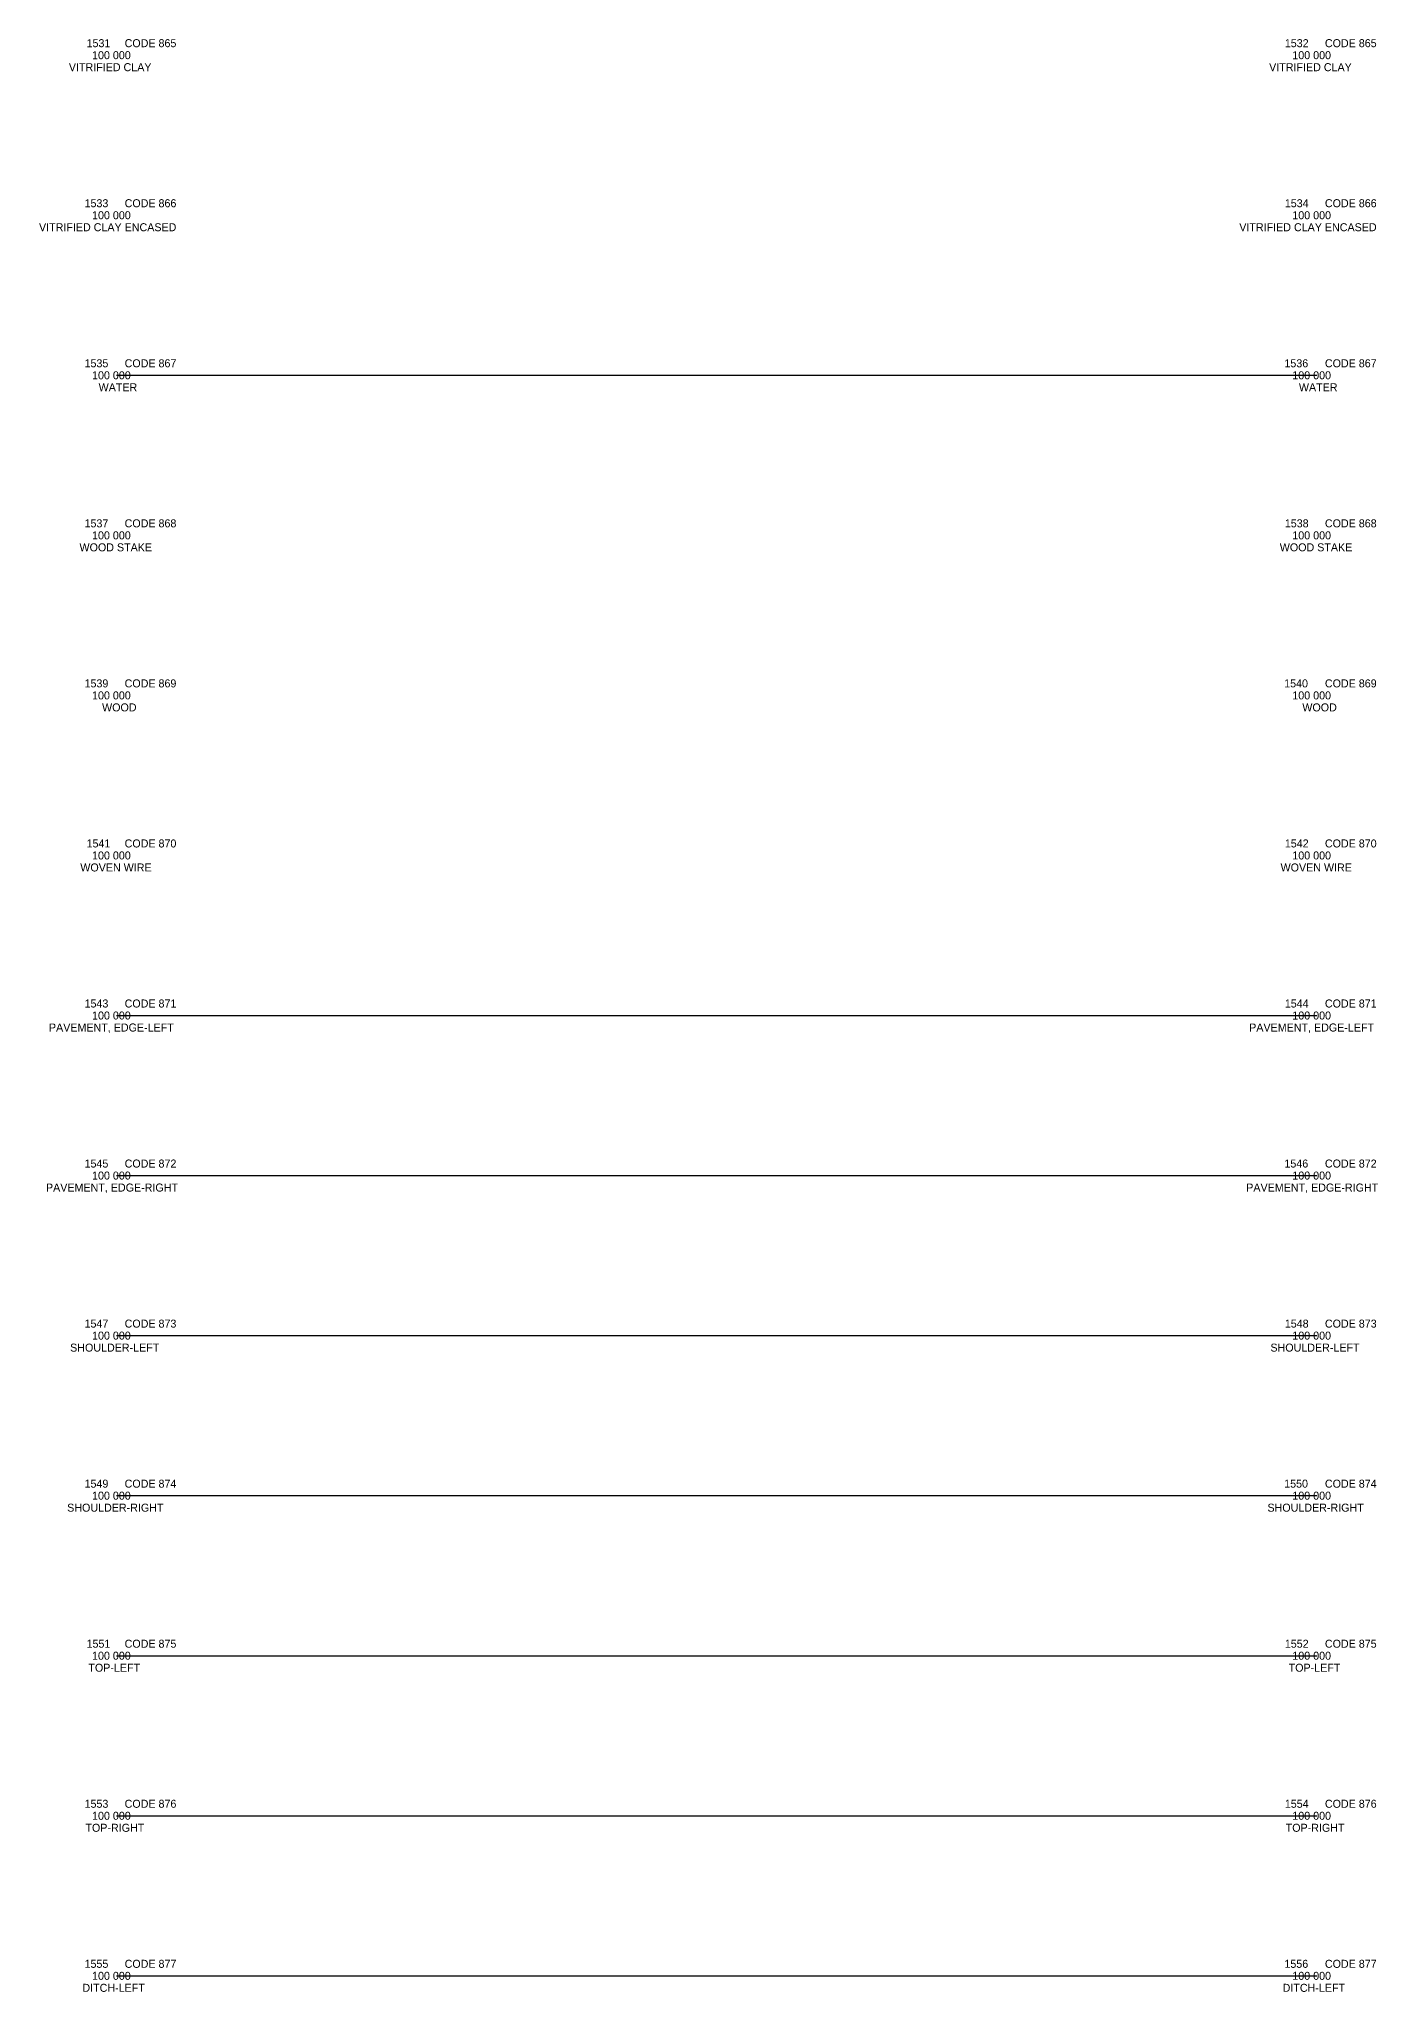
# Model space of a CAD drawing. Extents: x -12 to 6123, y -3 to 1005.
# Drawn here: x 5240.3 to 5407.6, y 758 to 1002 of the extents above; entities that cross this region are included whole.
import ezdxf

# ---------------------------------------------------------------- set-up
doc = ezdxf.new("R2010")
doc.units = 0
for name, color, linetype in [('Topo_Ditch Line', 7, 'Continuous'), ('Topo_EOP', 7, 'Continuous'), ('Topo_Field Comments', 7, 'Continuous'), ('Topo_Miscellaneous', 7, 'Continuous'), ('Topo_Point Descriptions', 7, 'Continuous'), ('Topo_Point Elevations', 7, 'Continuous'), ('Topo_Point Numbers', 7, 'Continuous'), ('Topo_Shoulder', 7, 'Continuous'), ('Topo_Water Edge', 7, 'Continuous')]:
    doc.layers.add(name, color=color, linetype=linetype)

msp = doc.modelspace()

# ---------------------------------------------------------------- linework, layer by layer
at = {"layer": 'Topo_Ditch Line'}
for p, q in [((5250, 760), (5250, 760)), ((5250, 760), (5400, 760)), ((5400, 760), (5400, 760))]:
    msp.add_line(p, q, dxfattribs=at)
at = {"layer": 'Topo_EOP'}
for p, q in [((5250, 880), (5250, 880)), ((5250, 880), (5400, 880)), ((5400, 880), (5400, 880)), ((5250, 860), (5250, 860)), ((5250, 860), (5400, 860)), ((5400, 860), (5400, 860))]:
    msp.add_line(p, q, dxfattribs=at)
at = {"layer": 'Topo_Miscellaneous'}
for p, q in [((5250, 1000), (5250, 1000)), ((5400, 1000), (5400, 1000)), ((5250, 980), (5250, 980)), ((5400, 980), (5400, 980)), ((5250, 940), (5250, 940)), ((5400, 940), (5400, 940)), ((5250, 920), (5250, 920)), ((5400, 920), (5400, 920)), ((5250, 900), (5250, 900)), ((5400, 900), (5400, 900)), ((5250, 800), (5250, 800)), ((5250, 800), (5400, 800)), ((5400, 800), (5400, 800)), ((5250, 780), (5250, 780)), ((5250, 780), (5400, 780)), ((5400, 780), (5400, 780))]:
    msp.add_line(p, q, dxfattribs=at)
at = {"layer": 'Topo_Shoulder'}
for p, q in [((5250, 840), (5250, 840)), ((5250, 840), (5400, 840)), ((5400, 840), (5400, 840)), ((5250, 820), (5250, 820)), ((5250, 820), (5400, 820)), ((5400, 820), (5400, 820))]:
    msp.add_line(p, q, dxfattribs=at)
at = {"layer": 'Topo_Water Edge'}
for p, q in [((5250, 960), (5250, 960)), ((5250, 960), (5400, 960)), ((5400, 960), (5400, 960))]:
    msp.add_line(p, q, dxfattribs=at)

# ---------------------------------------------------------------- texts
at = {"layer": 'Topo_Field Comments'}
for s, p in [('CODE 865', (5251, 1001)), ('CODE 865', (5401, 1001)), ('CODE 866', (5251, 981)), ('CODE 866', (5401, 981)), ('CODE 867', (5251, 961)), ('CODE 867', (5401, 961)), ('CODE 868', (5251, 941)), ('CODE 868', (5401, 941)), ('CODE 869', (5251, 921)), ('CODE 869', (5401, 921)), ('CODE 870', (5251, 901)), ('CODE 870', (5401, 901)), ('CODE 871', (5251, 881)), ('CODE 871', (5401, 881)), ('CODE 872', (5251, 861)), ('CODE 872', (5401, 861)), ('CODE 873', (5251, 841)), ('CODE 873', (5401, 841)), ('CODE 874', (5251, 821)), ('CODE 874', (5401, 821)), ('CODE 875', (5251, 801)), ('CODE 875', (5401, 801)), ('CODE 876', (5251, 781)), ('CODE 876', (5401, 781)), ('CODE 877', (5251, 761)), ('CODE 877', (5401, 761))]:
    msp.add_text(s, height=1, dxfattribs=at).set_placement(p)
at = {"layer": 'Topo_Point Descriptions'}
for s, p in [('VITRIFIED CLAY', (5244.03, 998)), ('VITRIFIED CLAY', (5394.03, 998)), ('VITRIFIED CLAY ENCASED', (5240.3, 978)), ('VITRIFIED CLAY ENCASED', (5390.3, 978)), ('WATER', (5247.75, 958)), ('WATER', (5397.75, 958)), ('WOOD STAKE', (5245.36, 938)), ('WOOD STAKE', (5395.36, 938)), ('WOOD', (5248.18, 918)), ('WOOD', (5398.18, 918)), ('WOVEN WIRE', (5245.46, 898)), ('WOVEN WIRE', (5395.46, 898)), ('PAVEMENT, EDGE-LEFT', (5241.54, 878)), ('PAVEMENT, EDGE-LEFT', (5391.54, 878)), ('PAVEMENT, EDGE-RIGHT', (5241.17, 858)), ('PAVEMENT, EDGE-RIGHT', (5391.17, 858)), ('SHOULDER-LEFT', (5244.19, 838)), ('SHOULDER-LEFT', (5394.19, 838)), ('SHOULDER-RIGHT', (5243.82, 818)), ('SHOULDER-RIGHT', (5393.82, 818)), ('TOP-LEFT', (5246.47, 798)), ('TOP-LEFT', (5396.47, 798)), ('TOP-RIGHT', (5246.1, 778)), ('TOP-RIGHT', (5396.1, 778)), ('DITCH-LEFT', (5245.72, 758)), ('DITCH-LEFT', (5395.72, 758))]:
    msp.add_text(s, height=1, dxfattribs=at).set_placement(p)
at = {"layer": 'Topo_Point Elevations'}
for p in [(5246.93, 999.5), (5396.93, 999.5), (5246.93, 979.5), (5396.93, 979.5), (5246.93, 959.5), (5396.93, 959.5), (5246.93, 939.5), (5396.93, 939.5), (5246.93, 919.5), (5396.93, 919.5), (5246.93, 899.5), (5396.93, 899.5), (5246.93, 879.5), (5396.93, 879.5), (5246.93, 859.5), (5396.93, 859.5), (5246.93, 839.5), (5396.93, 839.5), (5246.93, 819.5), (5396.93, 819.5), (5246.93, 799.5), (5396.93, 799.5), (5246.93, 779.5), (5396.93, 779.5), (5246.93, 759.5), (5396.93, 759.5)]:
    msp.add_text('100 000', height=1, dxfattribs=at).set_placement(p)
at = {"layer": 'Topo_Point Numbers'}
for s, p in [('1531', (5246.24, 1001)), ('1532', (5395.99, 1001)), ('1533', (5245.99, 981)), ('1534', (5395.99, 981)), ('1535', (5245.99, 961)), ('1536', (5395.94, 961)), ('1537', (5245.99, 941)), ('1538', (5395.99, 941)), ('1539', (5245.99, 921)), ('1540', (5395.91, 921)), ('1541', (5246.24, 901)), ('1542', (5395.99, 901)), ('1543', (5245.99, 881)), ('1544', (5395.99, 881)), ('1545', (5245.99, 861)), ('1546', (5395.94, 861)), ('1547', (5245.99, 841)), ('1548', (5395.99, 841)), ('1549', (5245.99, 821)), ('1550', (5395.91, 821)), ('1551', (5246.24, 801)), ('1552', (5395.99, 801)), ('1553', (5245.99, 781)), ('1554', (5395.99, 781)), ('1555', (5245.99, 761)), ('1556', (5395.94, 761))]:
    msp.add_text(s, height=1, dxfattribs=at).set_placement(p)

doc.saveas('drawing.dxf')
